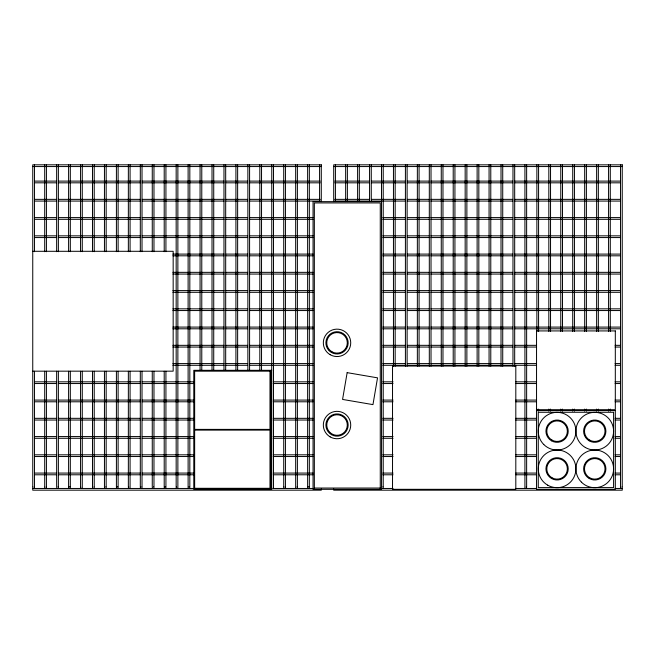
<?xml version="1.0" encoding="UTF-8"?>
<svg xmlns="http://www.w3.org/2000/svg" width="655" height="655" viewBox="0 0 655 655"><rect width="100%" height="100%" fill="white"/><g stroke="black" fill="none" stroke-linecap="round" stroke-linejoin="round"><path stroke-width="0.98" d="M321.294 164.847L32.75 164.823L32.75 486.755M622.25 164.847L333.706 164.823L333.706 201.617M32.758 166.558L321.294 166.558M333.714 166.558L622.25 166.558M34.797 181.107L56.281 181.107M58.328 181.107L140.186 181.107M142.233 181.107L224.084 181.107M226.131 181.107L247.623 181.107M249.67 181.107L320.262 181.107M334.73 181.107L369.518 181.107M371.565 181.107L405.33 181.107M407.369 181.107L428.861 181.107M430.908 181.107L512.759 181.107M514.805 181.107L620.195 181.107M34.797 182.819L56.281 182.819M58.328 182.819L140.186 182.819M142.233 182.819L224.084 182.819M226.131 182.819L247.623 182.819M249.67 182.819L320.262 182.819M334.73 182.819L369.518 182.819M371.565 182.819L405.33 182.819M407.369 182.819L428.861 182.819M430.908 182.819L512.759 182.819M514.805 182.819L620.195 182.819M34.797 199.357L56.281 199.357M58.328 199.357L140.186 199.357M142.233 199.357L224.084 199.357M226.131 199.357L247.623 199.357M249.67 199.357L320.262 199.357M334.73 199.357L369.518 199.357M371.565 199.357L405.33 199.357M407.369 199.357L428.861 199.357M430.908 199.357L512.759 199.357M514.805 199.357L620.195 199.357M34.797 201.069L56.281 201.069M58.328 201.069L140.186 201.069M142.233 201.069L224.084 201.069M226.131 201.069L247.623 201.069M249.67 201.069L320.262 201.069M334.73 201.069L369.518 201.069M371.565 201.069L405.33 201.069M407.369 201.069L428.861 201.069M430.908 201.069L512.759 201.069M514.805 201.069L620.195 201.069M381.554 201.642L313.057 201.642L313.057 489.318L381.554 489.318L381.505 164.823M34.797 217.599L56.281 217.599M58.328 217.599L140.186 217.599M142.233 217.599L224.084 217.599M226.131 217.599L247.623 217.599M249.67 217.599L313.106 217.599M382.815 217.599L405.33 217.599M407.369 217.599L428.861 217.599M430.908 217.599L512.759 217.599M514.805 217.599L620.195 217.599M34.797 219.31L56.281 219.31M58.328 219.31L140.186 219.31M142.233 219.31L224.084 219.31M226.131 219.31L247.623 219.31M249.67 219.31L313.106 219.31M382.815 219.31L405.33 219.31M407.369 219.31L428.861 219.31M430.908 219.31L512.759 219.31M514.805 219.31L620.195 219.31M34.797 235.849L56.281 235.849M58.328 235.849L140.186 235.849M142.233 235.849L224.084 235.849M226.131 235.849L247.623 235.849M249.67 235.849L313.106 235.849M382.815 235.849L405.33 235.849M407.369 235.849L428.861 235.849M430.908 235.849L512.759 235.849M514.805 235.849L620.195 235.849M34.797 237.56L56.281 237.56M58.328 237.56L140.186 237.56M142.233 237.56L224.084 237.56M226.131 237.56L247.623 237.56M249.67 237.56L313.106 237.56M382.815 237.56L405.33 237.56M407.369 237.56L428.861 237.56M430.908 237.56L512.759 237.56M514.805 237.56L620.195 237.56M32.75 251.299L173.166 251.299L173.166 371.164L32.75 371.164M172.928 254.099L224.084 254.099M226.131 254.099L247.623 254.099M249.67 254.099L313.106 254.099M382.815 254.099L405.33 254.099M407.369 254.099L428.861 254.099M430.908 254.099L512.759 254.099M514.805 254.099L620.195 254.099M172.928 255.81L224.084 255.81M226.131 255.81L247.623 255.81M249.67 255.81L313.106 255.81M382.815 255.81L405.33 255.81M407.369 255.81L428.861 255.81M430.908 255.81L512.759 255.81M514.805 255.81L620.195 255.81M172.928 272.341L224.084 272.341M226.131 272.341L247.623 272.341M249.67 272.341L313.106 272.341M382.815 272.341L405.33 272.341M407.369 272.341L428.861 272.341M430.908 272.341L512.759 272.341M514.805 272.341L620.195 272.341M172.928 274.06L224.084 274.06M226.131 274.06L247.623 274.06M249.67 274.06L313.106 274.06M382.815 274.06L405.33 274.06M407.369 274.06L428.861 274.06M430.908 274.06L512.759 274.06M514.805 274.06L620.195 274.06M172.928 290.591L224.084 290.591M226.131 290.591L247.623 290.591M249.67 290.591L313.106 290.591M382.815 290.591L405.33 290.591M407.369 290.591L428.861 290.591M430.908 290.591L512.759 290.591M514.805 290.591L620.195 290.591M172.928 292.302L224.084 292.302M226.131 292.302L247.623 292.302M249.67 292.302L313.106 292.302M382.815 292.302L405.33 292.302M407.369 292.302L428.861 292.302M430.908 292.302L512.759 292.302M514.805 292.302L620.195 292.302M172.928 308.841L224.084 308.841M226.131 308.841L247.623 308.841M249.67 308.841L313.106 308.841M382.815 308.841L405.33 308.841M407.369 308.841L428.861 308.841M430.908 308.841L512.759 308.841M514.805 308.841L620.195 308.841M172.928 310.552L224.084 310.552M226.131 310.552L247.623 310.552M249.67 310.552L313.106 310.552M382.815 310.552L405.33 310.552M407.369 310.552L428.861 310.552M430.908 310.552L512.759 310.552M514.805 310.552L620.195 310.552M172.928 327.091L224.084 327.091M226.131 327.091L247.623 327.091M249.67 327.091L313.106 327.091M382.815 327.091L405.33 327.091M407.369 327.091L428.861 327.091M430.908 327.091L512.759 327.091M514.805 327.091L620.195 327.091M172.928 328.802L224.084 328.802M226.131 328.802L247.623 328.802M249.67 328.802L313.106 328.802M382.815 328.802L405.33 328.802M407.369 328.802L428.861 328.802M430.908 328.802L512.759 328.802M514.805 328.802L620.195 328.802M172.928 345.332L224.084 345.332M226.131 345.332L247.623 345.332M249.67 345.332L313.106 345.332M382.815 345.332L405.33 345.332M407.369 345.332L428.861 345.332M430.908 345.332L512.759 345.332M514.805 345.332L536.298 345.332M615.078 345.332L620.195 345.332M172.928 347.052L224.084 347.052M226.131 347.052L247.623 347.052M249.67 347.052L313.106 347.052M382.815 347.052L405.33 347.052M407.369 347.052L428.861 347.052M430.908 347.052L512.759 347.052M514.805 347.052L536.298 347.052M615.078 347.052L620.195 347.052M172.928 363.582L224.084 363.582M226.131 363.582L247.623 363.582M249.67 363.582L313.106 363.582M382.815 363.582L405.33 363.582M407.369 363.582L428.861 363.582M430.908 363.582L512.759 363.582M514.805 363.582L536.298 363.582M615.078 363.582L620.195 363.582M172.928 365.293L224.084 365.293M226.131 365.293L247.623 365.293M249.67 365.293L313.106 365.293M382.815 365.293L405.33 365.293M407.369 365.293L428.861 365.293M430.908 365.293L512.759 365.293M514.805 365.293L536.298 365.293M615.078 365.293L620.195 365.293M271.702 370.312L193.79 370.312L193.79 489.318L271.702 489.318L271.776 164.823M34.797 381.832L56.281 381.832M58.328 381.832L140.186 381.832M142.233 381.832L194.412 381.832M273.2 381.832L313.106 381.832M382.815 381.832L393.049 381.832M515.829 381.832L536.298 381.832M615.078 381.832L620.195 381.832M34.797 383.543L56.281 383.543M58.328 383.543L140.186 383.543M142.233 383.543L194.412 383.543M273.2 383.543L313.106 383.543M382.815 383.543L393.049 383.543M515.829 383.543L536.298 383.543M615.078 383.543L620.195 383.543M34.797 400.082L56.281 400.082M58.328 400.082L140.186 400.082M142.233 400.082L194.412 400.082M273.2 400.082L313.106 400.082M382.815 400.082L393.049 400.082M515.829 400.082L536.298 400.082M615.078 400.082L620.195 400.082M34.797 401.793L56.281 401.793M58.328 401.793L140.186 401.793M142.233 401.793L194.412 401.793M273.2 401.793L313.106 401.793M382.815 401.793L393.049 401.793M515.829 401.793L536.298 401.793M615.078 401.793L620.195 401.793M34.797 418.324L56.281 418.324M58.328 418.324L140.186 418.324M142.233 418.324L194.412 418.324M273.2 418.324L313.106 418.324M382.815 418.324L393.049 418.324M515.829 418.324L536.298 418.324M615.078 418.324L620.195 418.324M34.797 420.035L56.281 420.035M58.328 420.035L140.186 420.035M142.233 420.035L194.412 420.035M273.2 420.035L313.106 420.035M382.815 420.035L393.049 420.035M515.829 420.035L536.298 420.035M615.078 420.035L620.195 420.035M194.65 429.385L269.991 429.385L269.991 371.164M194.65 430.106L269.991 430.106L269.991 488.327L194.65 488.327M34.797 436.574L56.281 436.574M58.328 436.574L140.186 436.574M142.233 436.574L194.412 436.574M273.2 436.574L313.106 436.574M382.815 436.574L393.049 436.574M515.829 436.574L536.298 436.574M615.078 436.574L620.195 436.574M34.797 438.285L56.281 438.285M58.328 438.285L140.186 438.285M142.233 438.285L194.412 438.285M273.2 438.285L313.106 438.285M382.815 438.285L393.049 438.285M515.829 438.285L536.298 438.285M615.078 438.285L620.195 438.285M34.797 454.824L56.281 454.824M58.328 454.824L140.186 454.824M142.233 454.824L194.412 454.824M273.2 454.824L313.106 454.824M382.815 454.824L393.049 454.824M515.829 454.824L536.298 454.824M615.078 454.824L620.195 454.824M34.797 456.535L56.281 456.535M58.328 456.535L140.186 456.535M142.233 456.535L194.412 456.535M273.2 456.535L313.106 456.535M382.815 456.535L393.049 456.535M515.829 456.535L536.298 456.535M615.078 456.535L620.195 456.535M34.797 473.074L56.281 473.074M58.328 473.074L140.186 473.074M142.233 473.074L194.412 473.074M273.2 473.074L313.106 473.074M382.815 473.074L393.049 473.074M515.829 473.074L536.298 473.074M615.078 473.074L620.195 473.074M34.797 474.785L56.281 474.785M58.328 474.785L140.186 474.785M142.233 474.785L194.412 474.785M273.2 474.785L313.106 474.785M382.815 474.785L393.049 474.785M515.829 474.785L536.298 474.785M615.078 474.785L620.195 474.785M314.343 488.041L380.268 488.041M194.412 488.466L32.75 488.466L32.75 490.177L321.286 490.177L321.286 488.892M273.2 488.466L313.106 488.466M382.815 488.466L393.049 488.466M515.829 488.466L536.298 488.466M615.078 488.466L622.242 488.466L622.242 490.177L333.706 490.177L333.706 488.892M622.242 164.823L622.242 486.755M620.531 164.823L620.531 486.755M610.288 164.823L610.288 331.405M610.288 409.08L610.288 411.127M608.577 164.823L608.577 331.405M608.577 409.08L608.577 411.127M598.342 164.823L598.342 331.405M598.342 409.08L598.342 411.127M596.631 164.823L596.631 331.405M596.631 409.08L596.631 411.127M586.389 164.823L586.389 331.405M586.389 409.08L586.389 411.127M584.678 164.823L584.678 331.405M584.678 409.08L584.678 411.127M574.435 164.823L574.435 331.405M574.435 409.08L574.435 411.127M572.724 164.823L572.724 331.405M572.724 409.08L572.724 411.127M562.489 164.823L562.489 331.405M562.489 409.08L562.489 411.127M560.778 164.823L560.778 331.405M560.778 409.08L560.778 411.127M550.536 164.823L550.536 331.405M550.536 409.08L550.536 411.127M548.825 164.823L548.825 331.405M548.825 409.08L548.825 411.127M538.582 164.823L538.582 331.405M538.582 409.08L538.582 411.127M536.871 164.823L536.871 331.405M536.871 409.08L536.871 411.127M526.636 164.823L526.636 486.755M524.925 164.823L524.925 486.755M514.683 164.823L514.683 366.153M512.971 164.823L512.971 366.153M502.729 164.823L502.729 366.153M501.018 164.823L501.018 366.153M490.783 164.823L490.783 366.153M489.064 164.823L489.064 366.153M478.83 164.823L478.83 366.153M477.118 164.823L477.118 366.153M466.876 164.823L466.876 366.153M465.165 164.823L465.165 366.153M454.93 164.823L454.93 366.153M453.211 164.823L453.211 366.153M442.976 164.823L442.976 366.153M441.265 164.823L441.265 366.153M431.023 164.823L431.023 366.153M429.312 164.823L429.312 366.153M419.077 164.823L419.077 366.153M417.358 164.823L417.358 366.153M407.123 164.823L407.123 366.153M405.412 164.823L405.412 366.153M395.17 164.823L395.17 366.153M393.459 164.823L393.459 366.153M383.224 164.823L383.224 486.755M380.268 489.318L380.268 202.927L314.343 202.927L314.343 489.318M371.27 164.823L371.27 201.617M369.559 164.823L369.559 201.617M359.317 164.823L359.317 201.617M357.605 164.823L357.605 201.617M347.371 164.823L347.371 201.617M345.652 164.823L345.652 201.617M335.417 164.823L335.417 201.617M321.286 164.823L321.286 201.617M319.575 164.823L319.575 201.617M309.34 164.823L309.34 486.755M307.629 164.823L307.629 486.755M297.386 164.823L297.386 486.755M295.675 164.823L295.675 486.755M285.433 164.823L285.433 486.755M283.721 164.823L283.721 486.755M273.487 164.823L273.487 486.755M261.533 164.823L261.533 370.247M259.822 164.823L259.822 370.247M249.58 164.823L249.58 370.247M247.868 164.823L247.868 370.247M237.634 164.823L237.634 370.247M235.915 164.823L235.915 370.247M225.68 164.823L225.68 370.247M223.969 164.823L223.969 370.247M213.727 164.823L213.727 370.247M212.015 164.823L212.015 370.247M201.781 164.823L201.781 370.247M200.062 164.823L200.062 370.247M189.827 164.823L189.827 486.755M188.116 164.823L188.116 486.755M177.873 164.823L177.873 486.755M176.162 164.823L176.162 486.755M165.928 164.823L165.928 251.692M165.928 371.27L165.928 486.755M164.208 164.823L164.208 251.692M164.208 371.27L164.208 486.755M153.974 164.823L153.974 251.692M153.974 371.27L153.974 486.755M152.263 164.823L152.263 251.692M152.263 371.27L152.263 486.755M142.02 164.823L142.02 251.692M142.02 371.27L142.02 486.755M140.309 164.823L140.309 251.692M140.309 371.27L140.309 486.755M130.075 164.823L130.075 251.692M130.075 371.27L130.075 486.755M128.355 164.823L128.355 251.692M128.355 371.27L128.355 486.755M118.121 164.823L118.121 251.692M118.121 371.27L118.121 486.755M116.41 164.823L116.41 251.692M116.41 371.27L116.41 486.755M106.167 164.823L106.167 251.692M106.167 371.27L106.167 486.755M104.456 164.823L104.456 251.692M104.456 371.27L104.456 486.755M94.222 164.823L94.222 251.692M94.222 371.27L94.222 486.755M92.502 164.823L92.502 251.692M92.502 371.27L92.502 486.755M82.268 164.823L82.268 251.692M82.268 371.27L82.268 486.755M80.557 164.823L80.557 251.692M80.557 371.27L80.557 486.755M70.314 164.823L70.314 251.692M70.314 371.27L70.314 486.755M68.603 164.823L68.603 251.692M68.603 371.27L68.603 486.755M58.369 164.823L58.369 251.692M58.369 371.27L58.369 486.755M56.649 164.823L56.649 251.692M56.649 371.27L56.649 486.755M46.415 164.823L46.415 251.692M46.415 371.27L46.415 486.755M44.704 164.823L44.704 251.692M44.704 371.27L44.704 486.755M34.461 164.823L34.461 251.692M34.461 371.27L34.461 486.755M382.79 486.87A0.86 0.86 0 0 1 382.79 488.352M526.202 486.87A0.86 0.86 0 0 1 526.554 487.967A0.86 0.86 0 0 1 525.482 488.417A0.86 0.86 0 0 1 524.95 487.385M621.988 487.001A0.86 0.86 0 0 1 622.045 488.163A0.86 0.86 0 0 1 620.899 488.311A0.86 0.86 0 0 1 620.645 487.181M46.161 487.001A0.86 0.86 0 0 1 46.21 488.163A0.86 0.86 0 0 1 45.064 488.311A0.86 0.86 0 0 1 44.818 487.181M34.347 487.181A0.86 0.86 0 0 1 34.101 488.311A0.86 0.86 0 0 1 32.947 488.163A0.86 0.86 0 0 1 33.004 487.001M153.548 486.87A0.86 0.86 0 0 1 153.548 488.352M152.893 488.433A0.86 0.86 0 0 1 152.287 487.385M141.775 487.001A0.86 0.86 0 0 1 141.775 488.212A0.86 0.86 0 0 1 140.563 488.212A0.86 0.86 0 0 1 140.563 487.001M130.042 487.385A0.86 0.86 0 0 1 129.51 488.417A0.86 0.86 0 0 1 128.437 487.967A0.86 0.86 0 0 1 128.789 486.87M117.482 486.78A0.86 0.86 0 0 1 117.482 488.433M116.836 488.352A0.86 0.86 0 0 1 116.836 486.87M105.742 486.87A0.86 0.86 0 0 1 105.742 488.352M105.095 488.433A0.86 0.86 0 0 1 104.489 487.385M93.968 487.001A0.86 0.86 0 0 1 94.017 488.163A0.86 0.86 0 0 1 92.871 488.311A0.86 0.86 0 0 1 92.617 487.181M82.235 487.385A0.86 0.86 0 0 1 81.187 488.433A0.86 0.86 0 0 1 80.802 487.001M69.684 486.78A0.86 0.86 0 0 1 69.684 488.433M69.029 488.352A0.86 0.86 0 0 1 69.029 486.87M57.935 486.87A0.86 0.86 0 0 1 57.935 488.352M57.288 488.433A0.86 0.86 0 0 1 56.649 487.607M165.289 486.78A0.86 0.86 0 0 1 165.289 488.433M164.642 488.352A0.86 0.86 0 0 1 164.642 486.87M177.849 487.385A0.86 0.86 0 0 1 177.309 488.417A0.86 0.86 0 0 1 176.244 487.967A0.86 0.86 0 0 1 176.588 486.87M189.573 487.001A0.86 0.86 0 0 1 189.573 488.212A0.86 0.86 0 0 1 188.362 488.212A0.86 0.86 0 0 1 188.362 487.001M273.454 487.385A0.86 0.86 0 0 1 272.848 488.433M285.187 487.001A0.86 0.86 0 0 1 285.187 488.212A0.86 0.86 0 0 1 283.975 488.212A0.86 0.86 0 0 1 283.975 487.001M296.961 486.87A0.86 0.86 0 0 1 297.305 487.967A0.86 0.86 0 0 1 296.24 488.417A0.86 0.86 0 0 1 295.7 487.385M308.906 486.87A0.86 0.86 0 0 1 308.906 488.352M308.259 488.433A0.86 0.86 0 0 1 308.259 486.78M347.15 372.646L342.573 399.427L372.957 404.618L377.534 377.845L347.15 372.646M615.315 330.922L536.543 330.922L536.543 409.694L615.315 409.694L615.315 330.922M515.812 366.03L392.525 366.03L392.525 489.318L515.812 489.318L515.812 366.03M270.851 371.164L194.65 371.164L194.65 488.466L270.851 488.466L270.851 371.164M615.315 410.554L536.543 410.554L536.543 489.318L615.315 489.318L615.315 410.554M613.596 412.273L538.263 412.273L538.263 487.598L613.596 487.598L613.596 412.273M329.162 350.712A11.127 11.127 0 0 0 347.78 345.725A11.127 11.127 0 0 0 334.148 332.093A11.127 11.127 0 0 0 329.162 350.712M330.177 354.707A13.698 13.698 0 0 0 350.728 342.843A13.698 13.698 0 0 0 330.177 330.98A13.698 13.698 0 0 0 330.177 354.707M331.889 351.743A10.275 10.275 0 0 0 347.306 342.843A10.275 10.275 0 0 0 331.889 333.944A10.275 10.275 0 0 0 331.889 351.743M331.463 434.674A11.127 11.127 0 0 0 348.157 425.038A11.127 11.127 0 0 0 331.463 415.401A11.127 11.127 0 0 0 331.463 434.674M330.177 436.901A13.698 13.698 0 0 0 350.728 425.038A13.698 13.698 0 0 0 330.177 413.174A13.698 13.698 0 0 0 330.177 436.901M329.768 432.3A10.275 10.275 0 0 0 346.953 427.699A10.275 10.275 0 0 0 334.369 415.114A10.275 10.275 0 0 0 329.768 432.3M581.435 482.17A18.839 18.839 0 0 0 612.949 473.721A18.839 18.839 0 0 0 589.885 450.656A18.839 18.839 0 0 0 581.435 482.17M589.189 478.486A11.127 11.127 0 0 0 605.891 468.849A11.127 11.127 0 0 0 589.189 459.212A11.127 11.127 0 0 0 589.189 478.486M585.341 447.488A18.839 18.839 0 0 0 613.596 431.178A18.839 18.839 0 0 0 585.341 414.861A18.839 18.839 0 0 0 585.341 447.488M547.67 485.158A18.839 18.839 0 0 0 575.917 468.849A18.839 18.839 0 0 0 547.67 452.54A18.839 18.839 0 0 0 547.67 485.158M589.623 477.749A10.275 10.275 0 0 0 605.032 468.849A10.275 10.275 0 0 0 589.623 459.949A10.275 10.275 0 0 0 589.623 477.749M551.518 478.486A11.127 11.127 0 0 0 568.212 468.849A11.127 11.127 0 0 0 551.518 459.212A11.127 11.127 0 0 0 551.518 478.486M543.765 444.499A18.839 18.839 0 0 0 575.278 436.05A18.839 18.839 0 0 0 552.206 412.986A18.839 18.839 0 0 0 543.765 444.499M551.944 477.749A10.275 10.275 0 0 0 567.361 468.849A10.275 10.275 0 0 0 551.944 459.949A10.275 10.275 0 0 0 551.944 477.749M551.518 440.815A11.127 11.127 0 0 0 568.212 431.178A11.127 11.127 0 0 0 551.518 421.533A11.127 11.127 0 0 0 551.518 440.815M551.944 440.078A10.275 10.275 0 0 0 567.361 431.178A10.275 10.275 0 0 0 551.944 422.279A10.275 10.275 0 0 0 551.944 440.078M589.189 440.815A11.127 11.127 0 0 0 605.891 431.178A11.127 11.127 0 0 0 589.189 421.533A11.127 11.127 0 0 0 589.189 440.815M589.623 440.078A10.275 10.275 0 0 0 605.032 431.178A10.275 10.275 0 0 0 589.623 422.279A10.275 10.275 0 0 0 589.623 440.078"/></g></svg>
